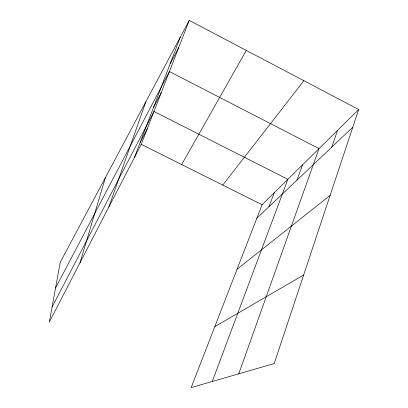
<?xml version="1.0" encoding="UTF-8"?>
<svg xmlns="http://www.w3.org/2000/svg" width="408" height="408" viewBox="0 0 408 408"><rect width="100%" height="100%" fill="white"/><g stroke="black" fill="none" stroke-linecap="round" stroke-linejoin="round"><path stroke-width="0.61" d="M80.05 262.681L105.381 177.648M358.668 109.528L274.217 363.554L191.163 387.6L262.064 204.739L358.668 109.528L189.236 20.4L60.216 262.344L49.332 322.096L141.244 144.32L189.236 20.4M331.76 147.14L337.569 130.325M108.88 206.917L145.855 101.75M238.772 373.815L319.005 148.619L169.427 71.543L55.539 288.033M296.932 180.188L302.547 164.842M212.272 381.49L287.854 179.321L153.974 111.45L52.071 307.051M134.472 157.417L180.331 37.092M268.913 206.779L274.283 192.698M140.204 142.377L147.268 128.765M153.536 107.401L161.252 92.657M170.207 63.663L178.679 47.654M181.682 164.541L246.284 50.408M222.758 185.084L303.878 80.707M256.821 218.255L352.803 127.174M237.043 269.27L330.138 195.35M214.807 326.624L303.639 275.043M141.244 144.32L262.064 204.739"/></g></svg>
